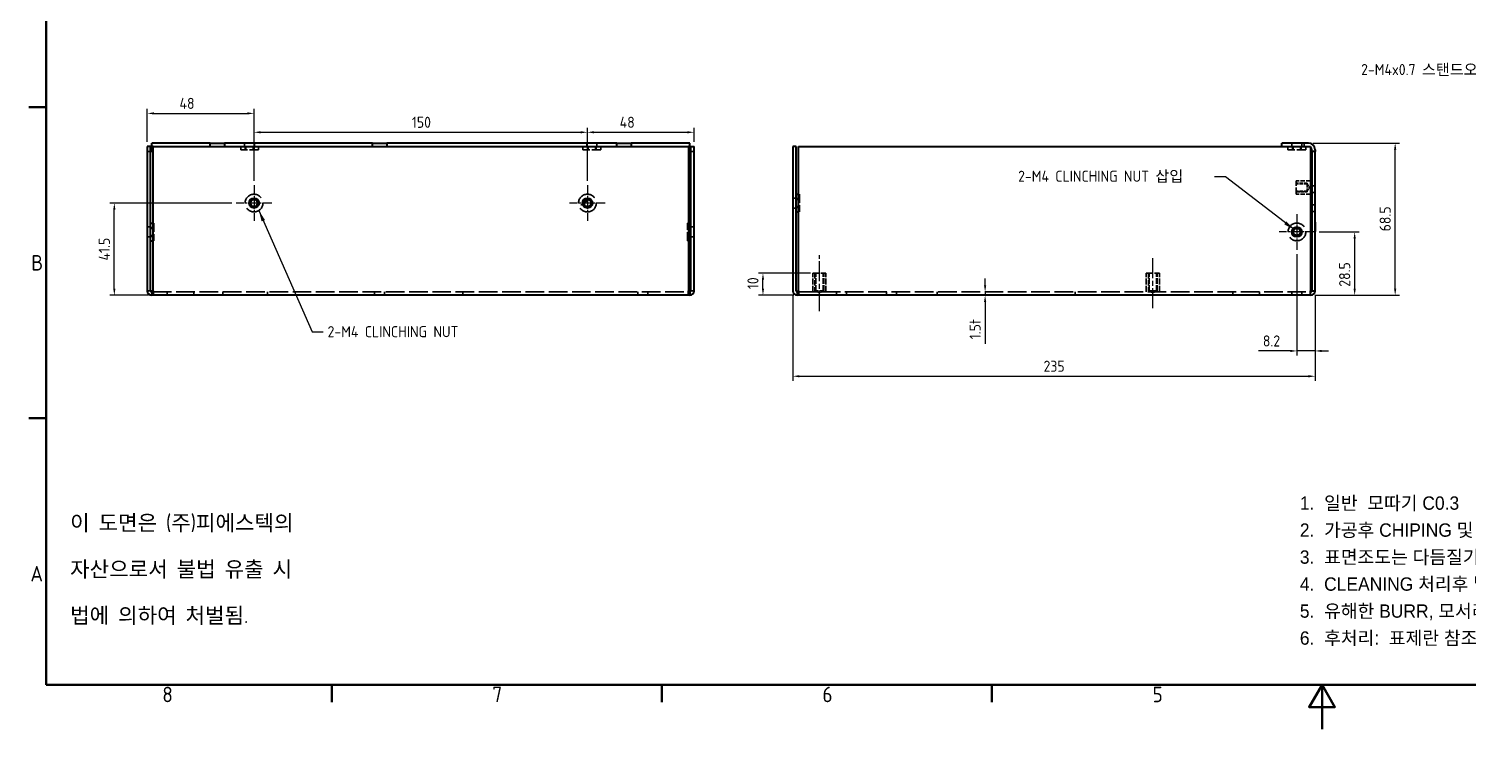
# Model space of a CAD drawing. Header units: millimetres. Extents: x 0 to 1188, y 0 to 840.
# Drawn here: x 12 to 660, y 0 to 315 of the extents above; entities that cross this region are included whole.
import ezdxf

# ---------------------------------------------------------------- set-up
doc = ezdxf.new("R2010")
doc.units = ezdxf.units.MM
doc.header["$LTSCALE"] = 2
doc.linetypes.add('CHAIN', pattern=[0.3543, 0.2362, -0.0295, 0.0591, -0.0295])
doc.linetypes.add('DASHED', pattern=[0.2067, 0.1654, -0.0413])
doc.layers.get('0').update_dxf_attribs({"color": 3, "lineweight": 25})
for name, color, linetype, lineweight in [('가려진 것(ISO)', 2, 'DASHED', 35), ('가시적인 것(ISO)', 3, 'Continuous', 40), ('가시적인 좁은 것(ISO)', 3, 'Continuous', 35), ('경계(ISO)', 7, 'Continuous', 50), ('기호(ISO)', 5, 'Continuous', 25), ('중심 표식(ISO)', 1, 'Continuous', 25), ('중심선(ISO)', 1, 'Continuous', 25), ('치수(ISO)', 2, 'Continuous', 25)]:
    doc.layers.add(name, color=color, linetype=linetype, lineweight=lineweight)
doc.styles.add('ISO Proportional', font='arial.ttf')
doc.styles.add('문자 텍스트_PSTEK_POSCO', font='isocp.shx')
doc.styles.add('치수 텍스트_PSTEK_POSCO', font='isocp.shx')
doc.dimstyles.new('치수_PSTEK_POSCO', dxfattribs={"dimscale": 2, "dimtxt": 2.5, "dimasz": 1.5, "dimexe": 1, "dimexo": 1, "dimgap": 1, "dimtad": 1, "dimrnd": 1e-08, "dimdsep": 46, "dimtxsty": '치수 텍스트_PSTEK_POSCO', "dimcen": 0.09, "dimdle": 10, "dimclrd": 7, "dimclre": 7, "dimclrt": 2, "dimadec": 1, "dimazin": 2, "dimtfac": 1, "dimtmove": 0, "dimatfit": 3, "dimfxl": 0, "dimtolj": 1, "dimlwd": -1, "dimlwe": -1, "dimarcsym": 0})
doc.dimstyles.new('치수_PSTEK_POSCO$7', dxfattribs={"dimscale": 2, "dimtxt": 2.5, "dimasz": 2.5, "dimexe": 1, "dimexo": 1, "dimgap": 1, "dimtad": 1, "dimrnd": 1e-08, "dimdsep": 46, "dimtxsty": '치수 텍스트_PSTEK_POSCO', "dimcen": 0.09, "dimdle": 10, "dimclrd": 7, "dimclre": 7, "dimclrt": 2, "dimadec": 1, "dimazin": 2, "dimtfac": 1, "dimtmove": 0, "dimatfit": 3, "dimfxl": 0, "dimtolj": 1, "dimlwd": -1, "dimlwe": -1, "dimarcsym": 0})

# ---------------------------------------------------------------- blocks, each defined once
blk = doc.blocks.new('경계 Default Border')
at = {"layer": '경계(ISO)'}
for p, q in [((10, 140), (6.1, 140)), ((10, 70), (6.1, 70)), ((74.25, 10), (74.25, 6.1)), ((148.5, 10), (148.5, 6.1)), ((222.75, 10), (222.75, 6.1))]:
    blk.add_line(p, q, dxfattribs=at)
at = {"layer": '경계(ISO)', "flags": 128}
for points in [[(10, 10), (10, 410), (584, 410), (584, 10), (10, 10)], [(297, 0), (297, 10), (294.11, 5), (299.89, 5), (297, 10)]]:
    blk.add_lwpolyline(points, dxfattribs=at)
at = {"layer": '경계(ISO)', "color": 2, "char_height": 3.5, "attachment_point": 7, "style": '문자 텍스트_PSTEK_POSCO'}
for s, insert in [('B', (6.66, 103.22)), ('A', (6.47, 33.24)), ('8', (36.13, 6.07)), ('7', (110.38, 6.09)), ('6', (184.63, 6.07)), ('5', (258.88, 6.07))]:
    blk.add_mtext(s, dxfattribs=dict(at, insert=insert))
blk = doc.blocks.new('*D21')
at = {"layer": 'Defpoints', "color": 0, "transparency": 16777216}
for p in [(355.89, 197.32), (590.89, 197.32), (590.89, 158.87)]:
    blk.add_point(p, dxfattribs=at)
at = {"layer": '치수(ISO)', "color": 7, "transparency": 16777216}
for p, q in [((355.89, 195.32), (355.89, 156.87)), ((590.89, 195.32), (590.89, 156.87)), ((358.89, 158.87), (587.89, 158.87))]:
    blk.add_line(p, q, dxfattribs=at)
for points in [[(358.89, 159.37), (358.89, 158.37), (355.89, 158.87)], [(587.89, 159.37), (587.89, 158.37), (590.89, 158.87)]]:
    blk.add_solid(points, dxfattribs=at)
at = {"layer": '치수(ISO)', "color": 2, "transparency": 16777216, "insert": (468.72, 163.37), "char_height": 5, "attachment_point": 4, "style": '치수 텍스트_PSTEK_POSCO'}
blk.add_mtext('\\A1;235', dxfattribs=at)
blk = doc.blocks.new('*D22')
at = {"layer": 'Defpoints', "color": 0, "transparency": 16777216}
for p in [(582.69, 215.82), (590.89, 197.32), (590.89, 170.26)]:
    blk.add_point(p, dxfattribs=at)
at = {"layer": '치수(ISO)', "color": 7, "transparency": 16777216}
for p, q in [((582.69, 213.82), (582.69, 168.26)), ((590.89, 195.32), (590.89, 168.26)), ((579.69, 170.26), (565.39, 170.26)), ((590.89, 170.26), (582.69, 170.26)), ((593.89, 170.26), (596.89, 170.26))]:
    blk.add_line(p, q, dxfattribs=at)
for points in [[(579.69, 170.76), (579.69, 169.76), (582.69, 170.26)], [(593.89, 170.76), (593.89, 169.76), (590.89, 170.26)]]:
    blk.add_solid(points, dxfattribs=at)
at = {"layer": '치수(ISO)', "color": 2, "transparency": 16777216, "insert": (567.39, 174.76), "char_height": 5, "attachment_point": 4, "style": '치수 텍스트_PSTEK_POSCO'}
blk.add_mtext('\\A1;8.2', dxfattribs=at)
blk = doc.blocks.new('*D23')
at = {"layer": 'Defpoints', "color": 0, "transparency": 16777216}
for p in [(442.43, 196.82), (448.94, 196.82), (448.94, 195.32)]:
    blk.add_point(p, dxfattribs=at)
at = {"layer": '치수(ISO)', "color": 7, "transparency": 16777216}
for p, q in [((442.43, 199.82), (442.43, 202.82)), ((442.43, 196.82), (442.43, 195.32)), ((442.43, 192.32), (442.43, 173.49))]:
    blk.add_line(p, q, dxfattribs=at)
for points in [[(441.93, 199.82), (442.93, 199.82), (442.43, 196.82)], [(441.93, 192.32), (442.93, 192.32), (442.43, 195.32)]]:
    blk.add_solid(points, dxfattribs=at)
at = {"layer": '치수(ISO)', "color": 2, "transparency": 16777216, "insert": (437.93, 175.49), "char_height": 5, "attachment_point": 4, "rotation": 90, "style": '치수 텍스트_PSTEK_POSCO'}
blk.add_mtext('\\A1;1.5t', dxfattribs=at)
blk = doc.blocks.new('*D24')
at = {"layer": 'Defpoints', "color": 0, "transparency": 16777216}
for p in [(590.69, 223.82), (588.89, 195.32), (608.69, 195.32)]:
    blk.add_point(p, dxfattribs=at)
at = {"layer": '치수(ISO)', "color": 7, "transparency": 16777216}
for p, q in [((592.69, 223.82), (610.69, 223.82)), ((608.69, 220.82), (608.69, 198.32)), ((590.89, 195.32), (610.69, 195.32))]:
    blk.add_line(p, q, dxfattribs=at)
for points in [[(608.19, 220.82), (609.19, 220.82), (608.69, 223.82)], [(608.19, 198.32), (609.19, 198.32), (608.69, 195.32)]]:
    blk.add_solid(points, dxfattribs=at)
at = {"layer": '치수(ISO)', "color": 2, "transparency": 16777216, "insert": (604.19, 199.15), "char_height": 5, "attachment_point": 4, "rotation": 90, "style": '치수 텍스트_PSTEK_POSCO'}
blk.add_mtext('\\A1;28.5', dxfattribs=at)
blk = doc.blocks.new('*D25')
at = {"layer": 'Defpoints', "color": 0, "transparency": 16777216}
for p in [(587.89, 263.82), (626.92, 263.82), (588.89, 195.32)]:
    blk.add_point(p, dxfattribs=at)
at = {"layer": '치수(ISO)', "color": 7, "transparency": 16777216}
for p, q in [((589.89, 263.82), (628.92, 263.82)), ((626.92, 198.32), (626.92, 260.82)), ((590.89, 195.32), (628.92, 195.32))]:
    blk.add_line(p, q, dxfattribs=at)
for points in [[(626.42, 260.82), (627.42, 260.82), (626.92, 263.82)], [(626.42, 198.32), (627.42, 198.32), (626.92, 195.32)]]:
    blk.add_solid(points, dxfattribs=at)
at = {"layer": '치수(ISO)', "color": 2, "transparency": 16777216, "insert": (622.42, 224.07), "char_height": 5, "attachment_point": 4, "rotation": 90, "style": '치수 텍스트_PSTEK_POSCO'}
blk.add_mtext('\\A1;68.5', dxfattribs=at)
blk = doc.blocks.new('*D26')
at = {"layer": 'Defpoints', "color": 0, "transparency": 16777216}
for p in [(342.5, 205.32), (365.89, 205.32), (358.45, 195.32)]:
    blk.add_point(p, dxfattribs=at)
at = {"layer": '치수(ISO)', "color": 7, "transparency": 16777216}
for p, q in [((363.89, 205.32), (340.5, 205.32)), ((342.5, 198.32), (342.5, 202.32)), ((356.45, 195.32), (340.5, 195.32))]:
    blk.add_line(p, q, dxfattribs=at)
for points in [[(342, 202.32), (343, 202.32), (342.5, 205.32)], [(342, 198.32), (343, 198.32), (342.5, 195.32)]]:
    blk.add_solid(points, dxfattribs=at)
at = {"layer": '치수(ISO)', "color": 2, "transparency": 16777216, "insert": (338, 198.07), "char_height": 5, "attachment_point": 4, "rotation": 90, "style": '치수 텍스트_PSTEK_POSCO'}
blk.add_mtext('\\A1;10', dxfattribs=at)
blk = doc.blocks.new('주석-판금')
at = {"layer": '기호(ISO)', "color": 2, "insert": (-40.78, 16.76), "char_height": 3, "width": 116.6778, "attachment_point": 1, "line_spacing_factor": 1.214608, "style": 'ISO Proportional'}
blk.add_mtext('\\f굴림|b0|i0;\\H3.0000;1.  일반  모따기 C0.3\\P2.  가공후 CHIPING 및 BROKEN 없을 것.\\P3.  표면조도는 다듬질기호 Ra값을 준수할 것.\\P4.  CLEANING 처리후 납품 할 것.\\P5.  유해한 BURR, 모서리 제거 할 것.\\P6.  후처리:  표제란 참조 할 것.', dxfattribs=at)
blk = doc.blocks.new('*D60')
at = {"layer": 'Defpoints', "color": 0, "transparency": 16777216}
for p in [(50.68, 236.82), (105.52, 236.82), (68.09, 195.32)]:
    blk.add_point(p, dxfattribs=at)
at = {"layer": '치수(ISO)', "color": 7, "transparency": 16777216}
for p, q in [((103.52, 236.82), (48.68, 236.82)), ((50.68, 198.32), (50.68, 233.82)), ((66.09, 195.32), (48.68, 195.32))]:
    blk.add_line(p, q, dxfattribs=at)
for points in [[(50.18, 233.82), (51.18, 233.82), (50.68, 236.82)], [(50.18, 198.32), (51.18, 198.32), (50.68, 195.32)]]:
    blk.add_solid(points, dxfattribs=at)
at = {"layer": '치수(ISO)', "color": 2, "transparency": 16777216, "insert": (46.18, 210.97), "char_height": 5, "attachment_point": 4, "rotation": 90, "style": '치수 텍스트_PSTEK_POSCO'}
blk.add_mtext('\\A1;41.5', dxfattribs=at)
blk = doc.blocks.new('*D61')
at = {"layer": 'Defpoints', "color": 0, "transparency": 16777216}
for p in [(113.52, 277.18), (65.52, 262.32), (113.52, 244.82)]:
    blk.add_point(p, dxfattribs=at)
at = {"layer": '치수(ISO)', "color": 7, "transparency": 16777216}
for p, q in [((65.52, 264.32), (65.52, 279.18)), ((113.52, 246.82), (113.52, 279.18)), ((68.52, 277.18), (110.52, 277.18))]:
    blk.add_line(p, q, dxfattribs=at)
for points in [[(68.52, 277.68), (68.52, 276.68), (65.52, 277.18)], [(110.52, 277.68), (110.52, 276.68), (113.52, 277.18)]]:
    blk.add_solid(points, dxfattribs=at)
at = {"layer": '치수(ISO)', "color": 2, "transparency": 16777216, "insert": (80, 281.68), "char_height": 5, "attachment_point": 4, "style": '치수 텍스트_PSTEK_POSCO'}
blk.add_mtext('\\A1;48', dxfattribs=at)
blk = doc.blocks.new('*D62')
at = {"layer": 'Defpoints', "color": 0, "transparency": 16777216}
for p in [(263.52, 268.68), (113.52, 244.82), (263.52, 244.82)]:
    blk.add_point(p, dxfattribs=at)
at = {"layer": '치수(ISO)', "color": 7, "transparency": 16777216}
for p, q in [((113.52, 246.82), (113.52, 270.68)), ((116.52, 268.68), (260.52, 268.68)), ((263.52, 246.82), (263.52, 270.68))]:
    blk.add_line(p, q, dxfattribs=at)
for points in [[(116.52, 269.18), (116.52, 268.18), (113.52, 268.68)], [(260.52, 269.18), (260.52, 268.18), (263.52, 268.68)]]:
    blk.add_solid(points, dxfattribs=at)
at = {"layer": '치수(ISO)', "color": 2, "transparency": 16777216, "insert": (184.54, 273.18), "char_height": 5, "attachment_point": 4, "style": '치수 텍스트_PSTEK_POSCO'}
blk.add_mtext('\\A1;150', dxfattribs=at)
blk = doc.blocks.new('*D63')
at = {"layer": 'Defpoints', "color": 0, "transparency": 16777216}
for p in [(311.52, 268.68), (311.52, 262.32), (263.52, 244.82)]:
    blk.add_point(p, dxfattribs=at)
at = {"layer": '치수(ISO)', "color": 7, "transparency": 16777216}
for p, q in [((263.52, 246.82), (263.52, 270.68)), ((266.52, 268.68), (308.52, 268.68)), ((311.52, 264.32), (311.52, 270.68))]:
    blk.add_line(p, q, dxfattribs=at)
for points in [[(266.52, 269.18), (266.52, 268.18), (263.52, 268.68)], [(308.52, 269.18), (308.52, 268.18), (311.52, 268.68)]]:
    blk.add_solid(points, dxfattribs=at)
at = {"layer": '치수(ISO)', "color": 2, "transparency": 16777216, "insert": (278.04, 273.18), "char_height": 5, "attachment_point": 4, "style": '치수 텍스트_PSTEK_POSCO'}
blk.add_mtext('\\A1;48', dxfattribs=at)

msp = doc.modelspace()

# ---------------------------------------------------------------- linework, layer by layer
at = {"layer": '가려진 것(ISO)', "ltscale": 1.428422}
for p, q in [((67.024, 260.072), (65.524, 260.072)), ((107.524, 262.322), (107.524, 260.822)), ((109.274, 262.322), (109.274, 263.822)), ((109.524, 262.322), (109.524, 260.822)), ((109.903, 260.822), (109.903, 262.322)), ((113.145, 260.822), (113.145, 262.322)), ((113.524, 260.822), (113.524, 262.322)), ((113.774, 262.322), (113.774, 263.822)), ((115.524, 262.322), (115.524, 260.822)), ((261.524, 262.322), (261.524, 260.822)), ((263.274, 262.322), (263.274, 263.822)), ((263.524, 262.322), (263.524, 260.822)), ((263.903, 262.322), (263.903, 260.822)), ((267.145, 262.322), (267.145, 260.822)), ((267.524, 260.822), (267.524, 262.322)), ((267.774, 262.322), (267.774, 263.822)), ((269.524, 262.322), (269.524, 260.822)), ((311.524, 260.072), (310.024, 260.072)), ((578.692, 262.322), (578.692, 260.822)), ((580.442, 262.322), (580.442, 263.822)), ((580.692, 262.322), (580.692, 260.822)), ((581.071, 262.322), (581.071, 260.822)), ((584.313, 262.322), (584.313, 260.822)), ((584.692, 260.822), (584.692, 262.322)), ((584.942, 262.322), (584.942, 263.822)), ((585.942, 263.822), (585.942, 262.322)), ((586.692, 262.322), (586.692, 260.822)), ((590.892, 244.572), (589.392, 244.572)), ((590.892, 241.572), (589.392, 241.572)), ((357.392, 239.072), (355.892, 239.072)), ((357.392, 234.572), (355.892, 234.572)), ((358.892, 238.822), (357.392, 238.822)), ((357.392, 238.443), (358.892, 238.443)), ((357.392, 235.201), (358.892, 235.201)), ((357.392, 234.822), (358.892, 234.822)), ((590.892, 236.072), (589.392, 236.072)), ((590.892, 233.072), (589.392, 233.072)), ((65.524, 226.072), (67.024, 226.072)), ((65.524, 221.572), (67.024, 221.572)), ((68.524, 225.822), (67.024, 225.822)), ((68.524, 225.443), (67.024, 225.443)), ((68.524, 222.201), (67.024, 222.201)), ((67.024, 221.822), (68.524, 221.822)), ((310.024, 225.822), (308.524, 225.822)), ((310.024, 225.443), (308.524, 225.443)), ((310.024, 222.201), (308.524, 222.201)), ((308.524, 221.822), (310.024, 221.822)), ((310.024, 226.072), (311.524, 226.072)), ((310.024, 221.572), (311.524, 221.572)), ((65.524, 197.322), (67.024, 197.322)), ((74.524, 196.822), (74.524, 195.322)), ((86.524, 196.822), (86.524, 195.322)), ((99.524, 196.822), (99.524, 195.322)), ((119.524, 196.822), (119.524, 195.322)), ((167.774, 195.322), (167.774, 196.822)), ((172.274, 195.322), (172.274, 196.822)), ((207.524, 196.822), (207.524, 195.322)), ((286.274, 195.322), (286.274, 196.822)), ((290.774, 195.322), (290.774, 196.822)), ((310.024, 197.322), (311.524, 197.322)), ((375.642, 195.322), (375.642, 196.822)), ((380.142, 195.322), (380.142, 196.822)), ((398.142, 195.322), (398.142, 196.822)), ((402.642, 195.322), (402.642, 196.822)), ((420.892, 196.822), (420.892, 195.322)), ((482.892, 196.822), (482.892, 195.322)), ((553.892, 196.822), (553.892, 195.322)), ((565.892, 196.822), (565.892, 195.322)), ((580.442, 195.322), (580.442, 196.822)), ((584.942, 195.322), (584.942, 196.822))]:
    msp.add_line(p, q, dxfattribs=at)
at = {"layer": '가려진 것(ISO)', "ltscale": 11.967462}
for p, q in [((115.524, 260.822), (107.524, 260.822)), ((269.524, 260.822), (261.524, 260.822)), ((586.692, 260.822), (578.692, 260.822)), ((358.892, 240.822), (358.892, 232.822)), ((68.524, 227.822), (68.524, 219.822)), ((308.524, 219.822), (308.524, 227.822))]:
    msp.add_line(p, q, dxfattribs=at)
at = {"layer": '가려진 것(ISO)', "ltscale": 8.825976}
for p, q in [((582.392, 240.872), (582.392, 246.772)), ((364.942, 205.322), (370.842, 205.322)), ((514.942, 205.322), (520.842, 205.322))]:
    msp.add_line(p, q, dxfattribs=at)
at = {"layer": '가려진 것(ISO)', "ltscale": 6.190164}
for p, q in [((588.892, 246.772), (582.392, 246.772)), ((588.892, 240.872), (582.392, 240.872))]:
    msp.add_line(p, q, dxfattribs=at)
at = {"layer": '가려진 것(ISO)', "ltscale": 0.418305}
for p, q in [((358.452, 240.822), (358.892, 240.822)), ((68.085, 227.822), (68.524, 227.822)), ((308.964, 227.822), (308.524, 227.822)), ((358.452, 232.822), (358.892, 232.822)), ((68.085, 219.822), (68.524, 219.822)), ((308.964, 219.822), (308.524, 219.822))]:
    msp.add_line(p, q, dxfattribs=at)
at = {"layer": '가려진 것(ISO)', "ltscale": 4.761642}
for p, q in [((587.392, 245.822), (582.392, 245.822)), ((587.392, 245.443), (582.392, 245.443)), ((587.392, 242.201), (582.392, 242.201)), ((582.392, 241.822), (587.392, 241.822))]:
    msp.add_line(p, q, dxfattribs=at)
at = {"layer": '가려진 것(ISO)', "ltscale": 5.983681}
for p, q in [((587.392, 245.822), (587.392, 241.822)), ((369.892, 197.322), (365.892, 197.322)), ((519.892, 197.322), (515.892, 197.322))]:
    msp.add_line(p, q, dxfattribs=at)
at = {"layer": '가려진 것(ISO)', "ltscale": 1.800898}
for p, q in [((588.366, 243.822), (587.392, 245.443)), ((588.366, 243.822), (587.392, 242.201)), ((367.892, 196.348), (366.271, 197.322)), ((367.892, 196.348), (369.513, 197.322)), ((517.892, 196.348), (516.271, 197.322)), ((517.892, 196.348), (519.513, 197.322))]:
    msp.add_line(p, q, dxfattribs=at)
at = {"layer": '가려진 것(ISO)', "ltscale": 0.095135}
for p, q in [((590.892, 227.91), (590.992, 227.91)), ((590.892, 227.696), (590.992, 227.696)), ((590.892, 227.618), (590.992, 227.618)), ((590.892, 227.615), (590.992, 227.615)), ((590.892, 227.611), (590.992, 227.611)), ((590.892, 227.598), (590.992, 227.598)), ((590.892, 227.527), (590.992, 227.527)), ((590.892, 227.514), (590.992, 227.514)), ((590.892, 226.937), (590.992, 226.937)), ((590.892, 226.581), (590.992, 226.581)), ((590.892, 226.574), (590.992, 226.574)), ((590.892, 226.448), (590.992, 226.448)), ((590.892, 226.315), (590.992, 226.315)), ((590.892, 226.295), (590.992, 226.295)), ((590.892, 226.256), (590.992, 226.256)), ((590.892, 226.107), (590.992, 226.107)), ((590.892, 226.017), (590.992, 226.017)), ((590.892, 226.004), (590.992, 226.004)), ((590.892, 225.812), (590.992, 225.812)), ((590.892, 225.663), (590.992, 225.663)), ((590.892, 225.644), (590.992, 225.644)), ((590.892, 225.566), (590.992, 225.566)), ((590.892, 225.563), (590.992, 225.563)), ((590.892, 225.559), (590.992, 225.559)), ((590.892, 225.203), (590.992, 225.203)), ((590.892, 225.19), (590.992, 225.19)), ((590.892, 224.694), (590.992, 224.694)), ((590.892, 224.525), (590.992, 224.525)), ((590.892, 224.448), (590.992, 224.448))]:
    msp.add_line(p, q, dxfattribs=at)
at = {"layer": '가려진 것(ISO)', "ltscale": 8.09486}
for p, q in [((364.942, 196.822), (364.942, 205.322)), ((370.842, 196.822), (370.842, 205.322)), ((514.942, 196.822), (514.942, 205.322)), ((520.842, 196.822), (520.842, 205.322))]:
    msp.add_line(p, q, dxfattribs=at)
at = {"layer": '가려진 것(ISO)', "ltscale": 7.618686}
for p, q in [((365.892, 205.322), (365.892, 197.322)), ((366.271, 197.322), (366.271, 205.322)), ((369.513, 197.322), (369.513, 205.322)), ((369.892, 197.322), (369.892, 205.322)), ((515.892, 205.322), (515.892, 197.322)), ((516.271, 197.322), (516.271, 205.322)), ((519.513, 197.322), (519.513, 205.322)), ((519.892, 197.322), (519.892, 205.322))]:
    msp.add_line(p, q, dxfattribs=at)
at = {"layer": '가려진 것(ISO)', "ltscale": 25.333784}
msp.add_line((68.085, 196.822), (308.964, 196.822), dxfattribs=at)
at = {"layer": '가려진 것(ISO)', "ltscale": 25.337482}
msp.add_line((358.452, 196.822), (588.892, 196.822), dxfattribs=at)
at = {"layer": '가려진 것(ISO)', "ltscale": 30.397606}
for centre in [(113.524, 236.822), (263.524, 236.822), (582.692, 223.822)]:
    msp.add_circle(centre, 4, dxfattribs=at)
at = {"layer": '가려진 것(ISO)', "ltscale": 1.042332}
msp.add_arc((587.892, 260.822), 1.5, 48.189685, 90, dxfattribs=at)
at = {"layer": '가려진 것(ISO)', "ltscale": 1.419333}
msp.add_arc((260.524, 238.822), 2.75, 270, 301.053379, dxfattribs=at)
at = {"layer": '가시적인 것(ISO)'}
for p, q in [((67.024, 262.322), (65.524, 262.322)), ((65.524, 262.322), (65.524, 197.322)), ((67.024, 197.322), (67.024, 262.322)), ((67.524, 260.072), (67.024, 260.072)), ((93.774, 263.822), (67.524, 263.822)), ((67.524, 262.322), (67.524, 263.822)), ((68.085, 262.322), (67.524, 262.322)), ((67.524, 262.322), (67.524, 260.822)), ((67.524, 260.822), (67.524, 260.072)), ((68.085, 197.322), (68.085, 262.322)), ((68.085, 262.322), (308.964, 262.322)), ((93.774, 263.822), (100.274, 263.822)), ((93.774, 262.322), (93.774, 263.822)), ((100.274, 263.822), (100.274, 262.322)), ((166.774, 263.822), (100.274, 263.822)), ((166.774, 262.322), (166.774, 263.822)), ((166.774, 263.822), (173.274, 263.822)), ((173.274, 263.822), (173.274, 262.322)), ((276.774, 263.822), (173.274, 263.822)), ((276.774, 262.322), (276.774, 263.822)), ((276.774, 263.822), (283.274, 263.822)), ((283.274, 263.822), (283.274, 262.322)), ((309.524, 263.822), (283.274, 263.822)), ((309.524, 262.322), (308.964, 262.322)), ((308.964, 262.322), (308.964, 197.322)), ((309.524, 262.322), (309.524, 263.822)), ((309.524, 262.322), (309.524, 260.822)), ((309.524, 260.072), (309.524, 260.822)), ((310.024, 260.072), (309.524, 260.072)), ((310.024, 197.322), (310.024, 262.322)), ((310.024, 262.322), (311.524, 262.322)), ((311.524, 197.322), (311.524, 262.322)), ((357.392, 262.322), (355.892, 262.322)), ((355.892, 262.322), (355.892, 197.322)), ((357.392, 197.322), (357.392, 262.322)), ((358.452, 197.322), (358.452, 262.322)), ((358.452, 262.322), (588.892, 262.322)), ((587.892, 263.822), (575.892, 263.822)), ((575.892, 262.322), (575.892, 263.822)), ((588.892, 262.322), (588.892, 197.322)), ((589.392, 260.072), (589.392, 260.822)), ((590.892, 260.072), (589.392, 260.072)), ((589.392, 260.072), (589.392, 197.322)), ((590.892, 260.822), (590.892, 260.072)), ((590.892, 197.322), (590.892, 260.072)), ((589.392, 246.772), (588.892, 246.772)), ((357.392, 240.822), (358.452, 240.822)), ((589.392, 240.872), (588.892, 240.872)), ((67.024, 227.822), (68.085, 227.822)), ((310.024, 227.822), (308.964, 227.822)), ((357.392, 232.822), (358.452, 232.822)), ((590.892, 228.156), (590.992, 228.156)), ((590.892, 228.072), (590.992, 228.072)), ((590.992, 228.072), (590.992, 224.072)), ((590.892, 224.072), (590.992, 224.072)), ((590.892, 223.987), (590.992, 223.987)), ((67.024, 219.822), (68.085, 219.822)), ((310.024, 219.822), (308.964, 219.822)), ((67.024, 197.322), (67.524, 197.322)), ((67.524, 197.322), (67.524, 196.822)), ((67.524, 196.822), (67.524, 195.322)), ((67.524, 196.822), (68.085, 196.822)), ((68.085, 195.322), (67.524, 195.322)), ((68.085, 197.322), (68.085, 195.322)), ((308.964, 195.322), (68.085, 195.322)), ((308.964, 195.322), (308.964, 197.322)), ((308.964, 196.822), (309.524, 196.822)), ((309.524, 195.322), (308.964, 195.322)), ((309.524, 197.322), (310.024, 197.322)), ((309.524, 196.822), (309.524, 197.322)), ((309.524, 196.822), (309.524, 195.322)), ((357.892, 196.822), (357.892, 195.322)), ((357.892, 196.822), (358.452, 196.822)), ((358.452, 195.322), (357.892, 195.322)), ((358.452, 197.322), (358.452, 195.322)), ((588.892, 195.322), (358.452, 195.322)), ((588.892, 195.322), (588.892, 197.322)), ((589.392, 197.322), (590.892, 197.322))]:
    msp.add_line(p, q, dxfattribs=at)
for centre, radius in [((113.524, 236.822), 2.25), ((113.524, 236.822), 1.621), ((263.524, 236.822), 2.25), ((263.524, 236.822), 1.621), ((582.692, 223.822), 2.25), ((582.692, 223.822), 1.621)]:
    msp.add_circle(centre, radius, dxfattribs=at)
for centre, radius, start, end in [((587.892, 260.822), 3, 0, 90), ((587.892, 260.822), 1.5, 0, 48.189685), ((260.524, 238.822), 2.75, 301.053379, 351.566486), ((67.524, 197.322), 2, 180, 270), ((67.524, 197.322), 0.5, 180, 270), ((309.524, 197.322), 2, 270, 0), ((309.524, 197.322), 0.5, 270, 0), ((357.892, 197.322), 2, 180, 270), ((357.892, 197.322), 0.5, 180, 270), ((588.892, 197.322), 0.5, 270, 0), ((588.892, 197.322), 2, 270, 0)]:
    msp.add_arc(centre, radius, start, end, dxfattribs=at)
for points in [[(590.992, 228.156), (590.992, 228.122), (590.992, 228.072)], [(590.992, 224.072), (590.992, 224.021), (590.992, 223.987)]]:
    msp.add_open_spline(points, degree=2, dxfattribs=at)
at = {"layer": '가시적인 좁은 것(ISO)'}
for centre, start, end in [((113.524, 236.822), 190, 100), ((263.524, 236.822), 190, 100), ((582.692, 223.822), 280, 190)]:
    msp.add_arc(centre, 2, start, end, dxfattribs=at)
at = {"layer": '중심 표식(ISO)', "linetype": 'CHAIN', "ltscale": 8.88956}
for p, q in [((113.524, 244.822), (113.524, 228.822)), ((263.524, 244.822), (263.524, 228.822)), ((121.524, 236.822), (105.524, 236.822)), ((271.524, 236.822), (255.524, 236.822)), ((582.692, 231.822), (582.692, 215.822)), ((590.692, 223.822), (574.692, 223.822))]:
    msp.add_line(p, q, dxfattribs=at)
at = {"layer": '중심선(ISO)', "linetype": 'CHAIN', "ltscale": 19.051651}
for p, q in [((367.892, 188.14), (367.892, 213.379)), ((517.892, 189.45), (517.892, 212.243))]:
    msp.add_line(p, q, dxfattribs=at)

# ---------------------------------------------------------------- block references
at = {"xscale": 2, "yscale": 2, "zscale": 2}
for name, p in [('경계 Default Border', (0, 0)), ('주석-판금', (665.6, 71.262))]:
    msp.add_blockref(name, p, dxfattribs=at)

# ---------------------------------------------------------------- texts
at = {"layer": '기호(ISO)', "color": 2, "char_height": 5, "attachment_point": 4, "line_spacing_factor": 0.4375, "style": '치수 텍스트_PSTEK_POSCO'}
for s, insert, width in [('{2-M4x0.7 스탠드오프 삽입 L8.5}', (611.598, 296.685), 105.6407), ('{2-M4 CLINCHING NUT 삽입}', (457.284, 248.66), 86.30745)]:
    msp.add_mtext(s, dxfattribs=dict(at, insert=insert, width=width))
at = {"layer": '기호(ISO)', "color": 2, "insert": (146.623, 178.93), "char_height": 5, "width": 67.795, "attachment_point": 4, "style": '치수 텍스트_PSTEK_POSCO'}
msp.add_mtext('{\\fISOCP|b0|i0;\\H5.0000;2-M4 CLINCHING NUT}', dxfattribs=at)
at = {"layer": '기호(ISO)', "color": 7, "insert": (30.789, 71.7), "char_height": 7, "width": 138.32895, "attachment_point": 4, "line_spacing_factor": 1.78626, "style": '문자 텍스트_PSTEK_POSCO'}
msp.add_mtext('{이 도면은 (주)피에스텍의\\P자산으로서 불법 유출 시 \\P법에 의하여 처벌됨.}', dxfattribs=at)

# ---------------------------------------------------------------- dimensions: what is measured, and where the dimension line sits
at = {"layer": '치수(ISO)', "color": 7}
for base, p1, p2, angle, override, picture, middle in [((113.524, 277.177), (65.524, 262.322), (113.524, 244.822), 180, {"dimdec": 2, "dimtp": 0, "dimtm": 0, "dimtdec": 2, "dimtofl": 0, "dimatfit": 1}, '*D61', (83.004, 277.177)), ((263.524, 268.677), (113.524, 244.822), (263.524, 244.822), 180, {"dimdec": 2, "dimtp": 0, "dimtm": 0, "dimtdec": 2, "dimtofl": 0, "dimatfit": 1}, '*D62', (188.544, 268.677)), ((311.524, 268.677), (263.524, 244.822), (311.524, 262.322), 180, {"dimdec": 2, "dimtp": 0, "dimtm": 0, "dimtdec": 2, "dimtofl": 0, "dimatfit": 1}, '*D63', (281.044, 268.677)), ((626.921, 263.822), (588.892, 195.322), (587.892, 263.822), 90, {"dimdec": 2, "dimtp": 0, "dimtm": 0, "dimtdec": 2, "dimtofl": 0, "dimatfit": 1}, '*D25', (626.921, 229.572)), ((50.675, 236.822), (68.085, 195.322), (105.524, 236.822), 90, {"dimdec": 2, "dimtp": 0, "dimtm": 0, "dimtdec": 2, "dimtofl": 0, "dimatfit": 1}, '*D60', (50.675, 216.072)), ((608.692, 195.322), (590.692, 223.822), (588.892, 195.322), 90, {"dimdec": 2, "dimtp": 0, "dimtm": 0, "dimtdec": 2, "dimtofl": 0, "dimatfit": 1}, '*D24', (608.692, 204.572)), ((590.892, 170.261), (582.692, 215.822), (590.892, 197.322), 180, {"dimdec": 2, "dimtp": 0, "dimtm": 0, "dimtdec": 2, "dimtofl": 1, "dimatfit": 1}, '*D22', (571.042, 170.261)), ((342.5, 205.322), (358.452, 195.322), (365.892, 205.322), 90, {"dimdec": 2, "dimtp": 0, "dimtm": 0, "dimtdec": 2, "dimtofl": 0, "dimatfit": 1}, '*D26', (342.5, 200.322)), ((590.892, 158.872), (355.892, 197.322), (590.892, 197.322), 180, {"dimdec": 2, "dimtp": 0, "dimtm": 0, "dimtdec": 2, "dimtofl": 0, "dimatfit": 1}, '*D21', (473.392, 158.872))]:
    dim = msp.add_linear_dim(base=base, p1=p1, p2=p2, angle=angle, dimstyle='치수_PSTEK_POSCO', override=override, dxfattribs=at)
    dim.commit()
    dim.dimension.update_dxf_attribs({"geometry": picture, "text_midpoint": middle, "dimtype": 160})
dim = msp.add_linear_dim(base=(442.426, 196.822), p1=(448.936, 195.322), p2=(448.936, 196.822), angle=90, text='<>t', dimstyle='치수_PSTEK_POSCO', override={"dimdec": 2, "dimse1": 1, "dimse2": 1, "dimtp": 0, "dimtm": 0, "dimtdec": 2, "dimtofl": 1, "dimatfit": 1}, dxfattribs=at)
dim.commit()
dim.dimension.update_dxf_attribs({"geometry": '*D23', "text_midpoint": (442.426, 179.99), "dimtype": 160})

# ---------------------------------------------------------------- leaders
at = {"layer": '기호(ISO)', "color": 7, "annotation_type": 0, "has_hookline": 1}
for points, hookline_direction, text_width in [([(761.441, 245.158), (724.239, 296.685), (719.239, 296.685)], 1, 92.598), ([(581.449, 224.862), (550.592, 248.66), (545.592, 248.66)], 1, 74.747), ([(115.695, 233.462), (139.623, 178.93), (144.623, 178.93)], 0, 66.221)]:
    msp.add_leader(points, dimstyle='치수_PSTEK_POSCO$7', override={"dimtad": 0}, dxfattribs=dict(at, hookline_direction=hookline_direction, text_width=text_width))

doc.saveas('drawing.dxf')
